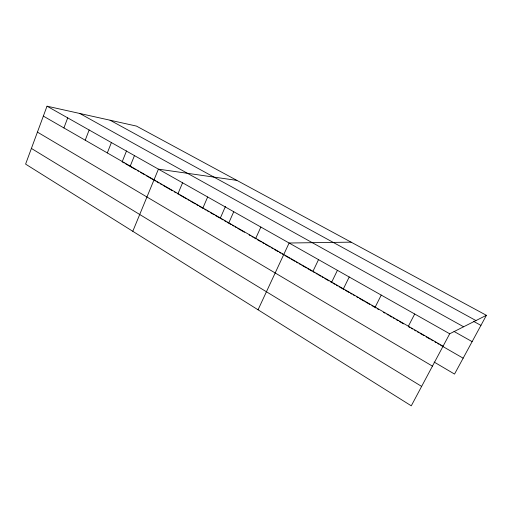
<?xml version="1.0" encoding="UTF-8"?>
<svg xmlns="http://www.w3.org/2000/svg" width="512" height="512" viewBox="0 0 512 512"><rect width="100%" height="100%" fill="white"/><g stroke="black" fill="none" stroke-linecap="round" stroke-linejoin="round"><path stroke-width="0.77" d="M47.014 106.182L25.6 164.122L411.277 405.818L449.696 333.786L486.4 315.309L136.448 126.086L47.014 106.182L449.696 333.786M63.91 127.942L67.706 117.875M85.216 140.205L89.152 129.997M107.309 152.922L111.392 142.566M126.522 150.906L122.157 161.818L124.205 162.995M130.227 166.112L134.464 155.61M132.787 231.296L158.426 169.152L236.883 180.39M178.01 193.619L182.573 182.803M202.918 207.955L207.661 196.979M220.237 218.298L225.446 206.438M228.813 222.854L233.741 211.718M255.738 238.355L260.864 227.053M258.048 309.792L289.107 243.014L351.098 242.15M312.966 271.296L318.528 259.648M337.395 270.387L331.565 282.406L330.208 281.626M343.411 288.819L349.216 276.986M375.187 307.11L381.242 295.091M408.378 326.214L414.701 314.003M486.4 315.309L454.534 374.074L434.125 362.048M110.074 120.218L475.962 320.563M473.382 321.248L480.934 325.389M79.846 113.491L463.61 326.784M454.042 331.469L472.128 341.632M43.347 116.109L443.078 346.189M125.574 163.782L135.821 169.683M137.19 170.47L138.554 171.258M140.602 172.442L144.678 174.784M146.035 175.565L152.819 179.475M154.176 180.256L155.533 181.037M156.896 181.818L158.931 182.995M160.282 183.77L161.632 184.55M162.982 185.331L172.442 190.771M174.47 191.942L175.821 192.717M177.171 193.498L178.522 194.272M179.872 195.053L186.605 198.931M187.949 199.706L189.299 200.48M190.643 201.254L195.36 203.968M196.704 204.749L198.054 205.523M199.398 206.298L203.43 208.621M204.774 209.395L206.118 210.17M207.469 210.944L208.813 211.718M210.157 212.493L214.189 214.816M215.533 215.59L219.565 217.914M221.587 219.072L222.931 219.853M224.282 220.627L225.626 221.402M226.97 222.176L231.014 224.506M232.358 225.28L233.702 226.054M235.053 226.829L236.397 227.603M237.747 228.378L244.474 232.256M249.184 234.97L250.534 235.744M251.878 236.518L253.222 237.293M254.573 238.067L255.917 238.842M257.261 239.622L261.299 241.946M262.643 242.72L263.994 243.494M265.344 244.269L267.36 245.434M268.71 246.208L270.054 246.989M271.405 247.763L272.749 248.538M274.099 249.312L278.138 251.642M279.488 252.416L280.832 253.197M282.182 253.971L283.526 254.746M284.877 255.52L289.606 258.246M290.957 259.021L295.008 261.357M296.358 262.131L297.709 262.912M299.059 263.686L300.41 264.467M301.76 265.242L306.483 267.968M307.834 268.742L311.904 271.085M313.261 271.866L314.618 272.646M315.968 273.427L317.325 274.208M318.682 274.989L320.717 276.16M322.074 276.941L323.43 277.722M324.781 278.502L328.851 280.845M332.928 283.194L334.97 284.371M336.333 285.152L337.696 285.939M339.059 286.72L343.827 289.472M345.19 290.253L349.28 292.608M350.643 293.395L352.006 294.176M353.37 294.963L354.733 295.75M356.781 296.928L358.15 297.715M359.526 298.509L364.326 301.274M365.696 302.061L369.811 304.435M371.872 305.619L375.987 307.987M377.357 308.781L378.726 309.568M383.546 312.339L384.928 313.139M387.002 314.33L388.384 315.13M389.766 315.923L391.84 317.12M393.222 317.914L394.605 318.714M395.987 319.507L398.061 320.704M399.443 321.498L403.597 323.885M408.422 326.669L409.786 327.45M411.142 328.237L412.506 329.018M414.547 330.195L415.904 330.976M417.267 331.757L418.624 332.544M419.987 333.325L424.07 335.674M426.106 336.851L430.189 339.2M431.552 339.987L432.909 340.768M434.95 341.946L436.326 342.739M437.702 343.526L439.078 344.32M440.454 345.114L463.149 358.182M37.427 132.115L432.442 366.138M31.398 148.435L421.632 386.406"/></g></svg>
